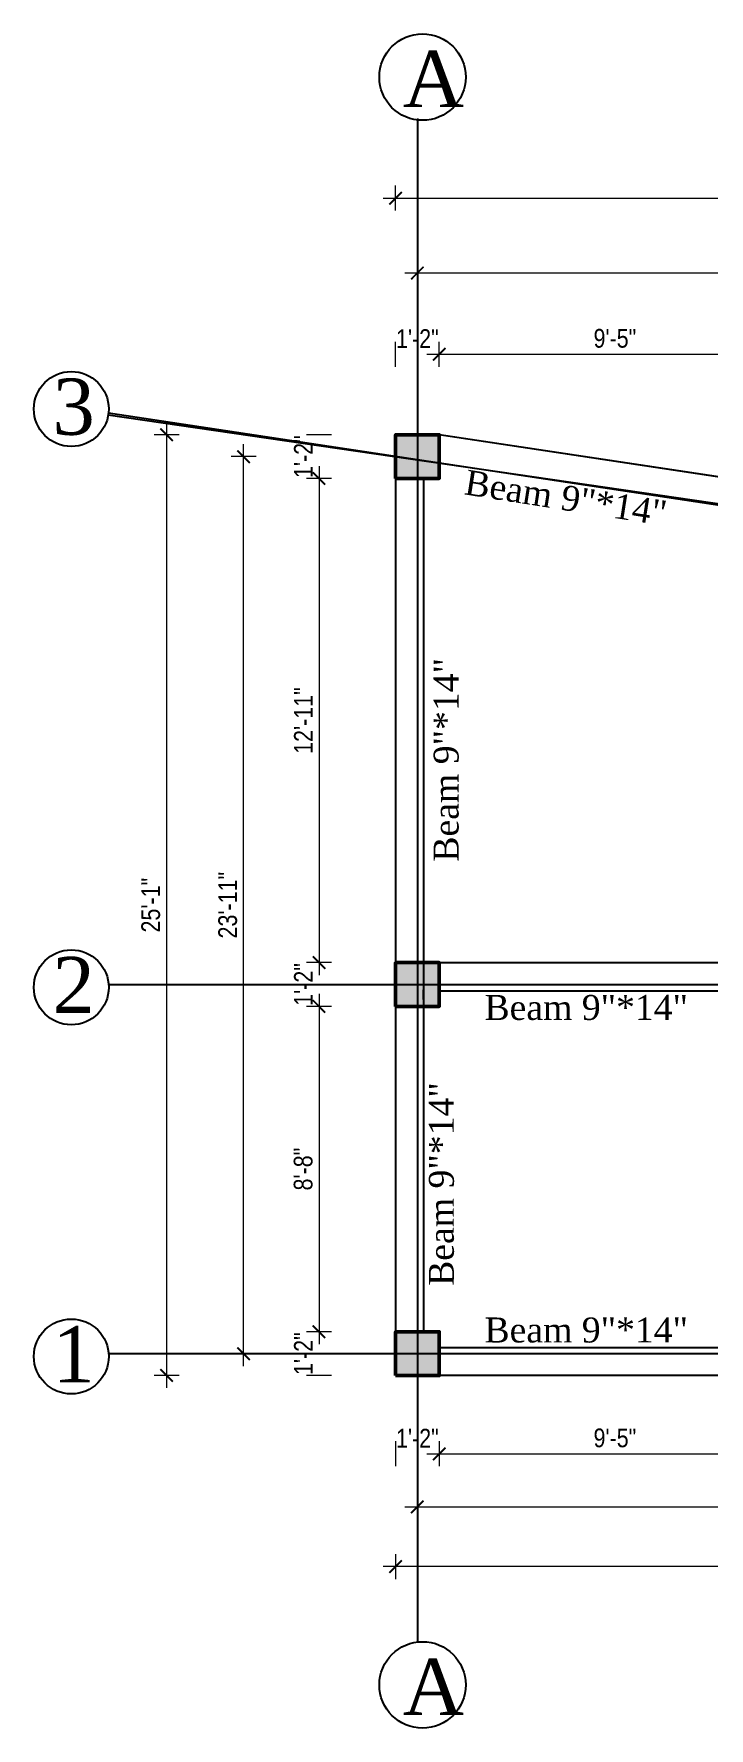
# Model space of a CAD drawing. Header units: inches. Extents: x -10117506 to -5032697, y -6529230 to -3254494.
# Drawn here: x -5042186 to -5041969, y -3261096 to -3260553 of the extents above; entities that cross this region are included whole.
import ezdxf

# ---------------------------------------------------------------- set-up
doc = ezdxf.new("R2010")
doc.units = ezdxf.units.IN
doc.header["$LTSCALE"] = 2
doc.header["$MEASUREMENT"] = 0
doc.header["$PDMODE"] = 34
doc.layers.get('0').update_dxf_attribs({"linetype": 'CONTINUOUS'})
doc.layers.get('DEFPOINTS').update_dxf_attribs({"color": 141, "linetype": 'CONTINUOUS'})
for name, color, linetype, lineweight in [('C-COLUMN', 1, 'CONTINUOUS', 50), ('DIM 1-100', 4, 'CONTINUOUS', 13), ('Toilet', 7, 'CONTINUOUS', 25)]:
    doc.layers.add(name, color=color, linetype=linetype, lineweight=lineweight)
doc.layers.add('WAll', color=20, linetype='CONTINUOUS')
doc.styles.add('ordinary', font='times.ttf')
doc.styles.get("Standard").update_dxf_attribs({"font": 'ARIALN.TTF'})
doc.dimstyles.new('1 by 96', dxfattribs={"dimtxt": 6, "dimasz": 4, "dimexe": 4, "dimexo": 4, "dimgap": 2, "dimtad": 1, "dimdec": 0, "dimzin": 0, "dimdsep": 46, "dimlunit": 4, "dimtxsty": 'Standard', "dimblk": 'ARCHTICK', "dimcen": 0, "dimdle": 4, "dimadec": 0, "dimazin": 0, "dimtfac": 1, "dimtdec": 0, "dimtix": 1, "dimtofl": 0, "dimtmove": 1, "dimatfit": 3, "dimldrblk": 'ARCHTICK', "dimfxl": 4, "dimfxlon": 1, "dimtolj": 1, "dimtzin": 0, "dimlwd": -1, "dimlwe": -1, "dimarcsym": 0})

# ---------------------------------------------------------------- blocks, each defined once
blk = doc.blocks.new('*D512')
at = {"layer": 'DEFPOINTS', "color": 0, "transparency": 16777216}
for p in [(-5042081.08, -3260681.39), (-5042094.26, -3260695.39), (-5042081.08, -3260695.39)]:
    blk.add_point(p, dxfattribs=at)
at = {"layer": 'DIM 1-100', "color": 0, "transparency": 16777216}
for p, q in [((-5042090.26, -3260681.39), (-5042098.26, -3260681.39)), ((-5042090.26, -3260695.39), (-5042098.26, -3260695.39))]:
    blk.add_line(p, q, dxfattribs=at)
at = {"layer": 'DIM 1-100', "color": 0, "transparency": 16777216, "insert": (-5042099.27, -3260688.39), "char_height": 6, "attachment_point": 5, "rotation": 90}
blk.add_mtext('\\A1;1\'-2"', dxfattribs=at)
blk = doc.blocks.new('_ArchTick')
at = {"color": 0, "linetype": 'ByBlock', "const_width": 0.15}
blk.add_lwpolyline([(-0.5, -0.5), (0.5, 0.5)], dxfattribs=at)
blk = doc.blocks.new('*D513')
at = {"layer": 'DEFPOINTS', "color": 0, "transparency": 16777216}
for p in [(-5042081.08, -3260695.39), (-5042094.26, -3260850.45), (-5042081.08, -3260850.45)]:
    blk.add_point(p, dxfattribs=at)
at = {"layer": 'DIM 1-100', "color": 0, "transparency": 16777216}
for p, q in [((-5042094.26, -3260691.39), (-5042094.26, -3260854.45)), ((-5042090.26, -3260695.39), (-5042098.26, -3260695.39)), ((-5042090.26, -3260850.45), (-5042098.26, -3260850.45))]:
    blk.add_line(p, q, dxfattribs=at)
at = {"layer": 'DIM 1-100', "color": 0, "transparency": 16777216, "xscale": 4, "yscale": 4, "zscale": 4}
for p, rotation in [((-5042094.26, -3260695.39), 90), ((-5042094.26, -3260850.45), 270)]:
    blk.add_blockref('_ArchTick', p, dxfattribs=dict(at, rotation=rotation))
at = {"layer": 'DIM 1-100', "color": 0, "transparency": 16777216, "insert": (-5042099.27, -3260772.92), "char_height": 6, "attachment_point": 5, "rotation": 90}
blk.add_mtext('\\A1;12\'-11"', dxfattribs=at)
blk = doc.blocks.new('*D514')
at = {"layer": 'DEFPOINTS', "color": 0, "transparency": 16777216}
for p in [(-5042081.08, -3260850.45), (-5042094.26, -3260864.45), (-5042081.08, -3260864.45)]:
    blk.add_point(p, dxfattribs=at)
at = {"layer": 'DIM 1-100', "color": 0, "transparency": 16777216}
for p, q in [((-5042090.26, -3260850.45), (-5042098.26, -3260850.45)), ((-5042090.26, -3260864.45), (-5042098.26, -3260864.45))]:
    blk.add_line(p, q, dxfattribs=at)
at = {"layer": 'DIM 1-100', "color": 0, "transparency": 16777216, "insert": (-5042099.27, -3260857.45), "char_height": 6, "attachment_point": 5, "rotation": 90}
blk.add_mtext('\\A1;1\'-2"', dxfattribs=at)
blk = doc.blocks.new('*D515')
at = {"layer": 'DEFPOINTS', "color": 0, "transparency": 16777216}
for p in [(-5042081.08, -3260864.45), (-5042094.26, -3260968.68), (-5042081.08, -3260968.68)]:
    blk.add_point(p, dxfattribs=at)
at = {"layer": 'DIM 1-100', "color": 0, "transparency": 16777216}
for p, q in [((-5042090.26, -3260864.45), (-5042098.26, -3260864.45)), ((-5042094.26, -3260860.45), (-5042094.26, -3260972.68)), ((-5042090.26, -3260968.68), (-5042098.26, -3260968.68))]:
    blk.add_line(p, q, dxfattribs=at)
at = {"layer": 'DIM 1-100', "color": 0, "transparency": 16777216, "xscale": 4, "yscale": 4, "zscale": 4}
for p, rotation in [((-5042094.26, -3260864.45), 90), ((-5042094.26, -3260968.68), 270)]:
    blk.add_blockref('_ArchTick', p, dxfattribs=dict(at, rotation=rotation))
at = {"layer": 'DIM 1-100', "color": 0, "transparency": 16777216, "insert": (-5042099.32, -3260916.57), "char_height": 6, "attachment_point": 5, "rotation": 90}
blk.add_mtext('\\A1;8\'-8"', dxfattribs=at)
blk = doc.blocks.new('*D516')
at = {"layer": 'DEFPOINTS', "color": 0, "transparency": 16777216}
for p in [(-5042081.08, -3260968.68), (-5042094.26, -3260982.68), (-5042081.08, -3260982.68)]:
    blk.add_point(p, dxfattribs=at)
at = {"layer": 'DIM 1-100', "color": 0, "transparency": 16777216}
for p, q in [((-5042090.26, -3260968.68), (-5042098.26, -3260968.68)), ((-5042090.26, -3260982.68), (-5042098.26, -3260982.68))]:
    blk.add_line(p, q, dxfattribs=at)
at = {"layer": 'DIM 1-100', "color": 0, "transparency": 16777216, "insert": (-5042099.27, -3260975.68), "char_height": 6, "attachment_point": 5, "rotation": 90}
blk.add_mtext('\\A1;1\'-2"', dxfattribs=at)
blk = doc.blocks.new('*D517')
at = {"layer": 'DEFPOINTS', "color": 0, "transparency": 16777216}
for p in [(-5042118.44, -3260688.39), (-5042088.07, -3260688.39), (-5042088.07, -3260975.68)]:
    blk.add_point(p, dxfattribs=at)
at = {"layer": 'DIM 1-100', "color": 0, "transparency": 16777216}
for p, q in [((-5042118.44, -3260979.68), (-5042118.44, -3260684.39)), ((-5042114.44, -3260688.39), (-5042122.44, -3260688.39)), ((-5042114.44, -3260975.68), (-5042122.44, -3260975.68))]:
    blk.add_line(p, q, dxfattribs=at)
at = {"layer": 'DIM 1-100', "color": 0, "transparency": 16777216, "xscale": 4, "yscale": 4, "zscale": 4}
for p, rotation in [((-5042118.44, -3260688.39), 90), ((-5042118.44, -3260975.68), 270)]:
    blk.add_blockref('_ArchTick', p, dxfattribs=dict(at, rotation=rotation))
at = {"layer": 'DIM 1-100', "color": 0, "transparency": 16777216, "insert": (-5042123.51, -3260832.04), "char_height": 6, "attachment_point": 5, "rotation": 90}
blk.add_mtext('\\A1;23\'-11"', dxfattribs=at)
blk = doc.blocks.new('*D518')
at = {"layer": 'DEFPOINTS', "color": 0, "transparency": 16777216}
for p in [(-5042096.81, -3260681.39), (-5042143.12, -3260982.68), (-5042096.81, -3260982.68)]:
    blk.add_point(p, dxfattribs=at)
at = {"layer": 'DIM 1-100', "color": 0, "transparency": 16777216}
for p, q in [((-5042143.12, -3260677.39), (-5042143.12, -3260986.68)), ((-5042139.12, -3260681.39), (-5042147.12, -3260681.39)), ((-5042139.12, -3260982.68), (-5042147.12, -3260982.68))]:
    blk.add_line(p, q, dxfattribs=at)
at = {"layer": 'DIM 1-100', "color": 0, "transparency": 16777216, "xscale": 4, "yscale": 4, "zscale": 4}
for p, rotation in [((-5042143.12, -3260681.39), 90), ((-5042143.12, -3260982.68), 270)]:
    blk.add_blockref('_ArchTick', p, dxfattribs=dict(at, rotation=rotation))
at = {"layer": 'DIM 1-100', "color": 0, "transparency": 16777216, "insert": (-5042148.19, -3260832.04), "char_height": 6, "attachment_point": 5, "rotation": 90}
blk.add_mtext('\\A1;25\'-1"', dxfattribs=at)
blk = doc.blocks.new('*D626')
at = {"layer": 'DEFPOINTS', "color": 0, "transparency": 16777216}
for p in [(-5042069.72, -3260982.68), (-5042055.72, -3260982.68), (-5042055.72, -3261007.76)]:
    blk.add_point(p, dxfattribs=at)
at = {"layer": 'DIM 1-100', "color": 0, "transparency": 16777216}
for p, q in [((-5042069.72, -3261003.76), (-5042069.72, -3261011.76)), ((-5042055.72, -3261003.76), (-5042055.72, -3261011.76))]:
    blk.add_line(p, q, dxfattribs=at)
at = {"layer": 'DIM 1-100', "color": 0, "transparency": 16777216, "insert": (-5042062.72, -3261002.75), "char_height": 6, "attachment_point": 5}
blk.add_mtext('\\A1;1\'-2"', dxfattribs=at)
blk = doc.blocks.new('*D627')
at = {"layer": 'DEFPOINTS', "color": 0, "transparency": 16777216}
for p in [(-5042055.72, -3260982.68), (-5041943.07, -3260982.68), (-5041943.07, -3261007.76)]:
    blk.add_point(p, dxfattribs=at)
at = {"layer": 'DIM 1-100', "color": 0, "transparency": 16777216}
for p, q in [((-5042055.72, -3261003.76), (-5042055.72, -3261011.76)), ((-5041943.07, -3261003.76), (-5041943.07, -3261011.76)), ((-5042059.72, -3261007.76), (-5041939.07, -3261007.76))]:
    blk.add_line(p, q, dxfattribs=at)
at = {"layer": 'DIM 1-100', "color": 0, "transparency": 16777216, "xscale": 4, "yscale": 4, "zscale": 4, "rotation": 180}
blk.add_blockref('_ArchTick', (-5042055.72, -3261007.76), dxfattribs=at)
at = {"layer": 'DIM 1-100', "color": 0, "transparency": 16777216, "xscale": 4, "yscale": 4, "zscale": 4}
blk.add_blockref('_ArchTick', (-5041943.07, -3261007.76), dxfattribs=at)
at = {"layer": 'DIM 1-100', "color": 0, "transparency": 16777216, "insert": (-5041999.4, -3261002.7), "char_height": 6, "attachment_point": 5}
blk.add_mtext('\\A1;9\'-5"', dxfattribs=at)
blk = doc.blocks.new('*D633')
at = {"layer": 'DEFPOINTS', "color": 0, "transparency": 16777216}
for p in [(-5042062.72, -3260982.68), (-5041684.61, -3260982.68), (-5041684.61, -3261024.77)]:
    blk.add_point(p, dxfattribs=at)
at = {"layer": 'DIM 1-100', "color": 0, "transparency": 16777216}
for p, q in [((-5042062.72, -3261020.77), (-5042062.72, -3261028.77)), ((-5041684.61, -3261020.77), (-5041684.61, -3261028.77)), ((-5042066.72, -3261024.77), (-5041680.61, -3261024.77))]:
    blk.add_line(p, q, dxfattribs=at)
at = {"layer": 'DIM 1-100', "color": 0, "transparency": 16777216, "xscale": 4, "yscale": 4, "zscale": 4, "rotation": 180}
blk.add_blockref('_ArchTick', (-5042062.72, -3261024.77), dxfattribs=at)
at = {"layer": 'DIM 1-100', "color": 0, "transparency": 16777216, "xscale": 4, "yscale": 4, "zscale": 4}
blk.add_blockref('_ArchTick', (-5041684.61, -3261024.77), dxfattribs=at)
at = {"layer": 'DIM 1-100', "color": 0, "transparency": 16777216, "insert": (-5041873.67, -3261019.71), "char_height": 6, "attachment_point": 5}
blk.add_mtext('\\A1;31\'-6"', dxfattribs=at)
blk = doc.blocks.new('*D634')
at = {"layer": 'DEFPOINTS', "color": 0, "transparency": 16777216}
for p in [(-5042069.72, -3260982.68), (-5041677.61, -3260982.68), (-5042069.72, -3261043.88)]:
    blk.add_point(p, dxfattribs=at)
at = {"layer": 'DIM 1-100', "color": 0, "transparency": 16777216}
for p, q in [((-5041673.61, -3261043.88), (-5042073.72, -3261043.88)), ((-5042069.72, -3261039.88), (-5042069.72, -3261047.88)), ((-5041677.61, -3261039.88), (-5041677.61, -3261047.88))]:
    blk.add_line(p, q, dxfattribs=at)
at = {"layer": 'DIM 1-100', "color": 0, "transparency": 16777216, "xscale": 4, "yscale": 4, "zscale": 4, "rotation": 180}
blk.add_blockref('_ArchTick', (-5042069.72, -3261043.88), dxfattribs=at)
at = {"layer": 'DIM 1-100', "color": 0, "transparency": 16777216, "xscale": 4, "yscale": 4, "zscale": 4}
blk.add_blockref('_ArchTick', (-5041677.61, -3261043.88), dxfattribs=at)
at = {"layer": 'DIM 1-100', "color": 0, "transparency": 16777216, "insert": (-5041873.67, -3261038.82), "char_height": 6, "attachment_point": 5}
blk.add_mtext('\\A1;32\'-8"', dxfattribs=at)
blk = doc.blocks.new('*D643')
at = {"layer": 'DEFPOINTS', "color": 0, "transparency": 16777216}
for p in [(-5042055.72, -3260655.6), (-5042069.72, -3260681.39), (-5042055.72, -3260681.39)]:
    blk.add_point(p, dxfattribs=at)
at = {"layer": 'DIM 1-100', "color": 0, "transparency": 16777216}
for p, q in [((-5042069.72, -3260659.6), (-5042069.72, -3260651.6)), ((-5042055.72, -3260659.6), (-5042055.72, -3260651.6))]:
    blk.add_line(p, q, dxfattribs=at)
at = {"layer": 'DIM 1-100', "color": 0, "transparency": 16777216, "insert": (-5042062.72, -3260650.58), "char_height": 6, "attachment_point": 5}
blk.add_mtext('\\A1;1\'-2"', dxfattribs=at)
blk = doc.blocks.new('*D644')
at = {"layer": 'DEFPOINTS', "color": 0, "transparency": 16777216}
for p in [(-5041943.07, -3260655.6), (-5042055.72, -3260681.39), (-5041943.07, -3260700.51)]:
    blk.add_point(p, dxfattribs=at)
at = {"layer": 'DIM 1-100', "color": 0, "transparency": 16777216}
for p, q in [((-5042055.72, -3260659.6), (-5042055.72, -3260651.6)), ((-5041943.07, -3260659.6), (-5041943.07, -3260651.6)), ((-5042059.72, -3260655.6), (-5041939.07, -3260655.6))]:
    blk.add_line(p, q, dxfattribs=at)
at = {"layer": 'DIM 1-100', "color": 0, "transparency": 16777216, "xscale": 4, "yscale": 4, "zscale": 4, "rotation": 180}
blk.add_blockref('_ArchTick', (-5042055.72, -3260655.6), dxfattribs=at)
at = {"layer": 'DIM 1-100', "color": 0, "transparency": 16777216, "xscale": 4, "yscale": 4, "zscale": 4}
blk.add_blockref('_ArchTick', (-5041943.07, -3260655.6), dxfattribs=at)
at = {"layer": 'DIM 1-100', "color": 0, "transparency": 16777216, "insert": (-5041999.4, -3260650.53), "char_height": 6, "attachment_point": 5}
blk.add_mtext('\\A1;9\'-5"', dxfattribs=at)
blk = doc.blocks.new('*D600')
at = {"layer": 'DEFPOINTS', "color": 0, "transparency": 16777216}
for p in [(-5041675.51, -3260629.56), (-5042062.72, -3260681.39), (-5041675.51, -3260739.86)]:
    blk.add_point(p, dxfattribs=at)
at = {"layer": 'DIM 1-100', "color": 0, "transparency": 16777216}
for p, q in [((-5042062.72, -3260633.56), (-5042062.72, -3260625.56)), ((-5041675.51, -3260633.56), (-5041675.51, -3260625.56)), ((-5042066.72, -3260629.56), (-5041671.51, -3260629.56))]:
    blk.add_line(p, q, dxfattribs=at)
at = {"layer": 'DIM 1-100', "color": 0, "transparency": 16777216, "xscale": 4, "yscale": 4, "zscale": 4, "rotation": 180}
blk.add_blockref('_ArchTick', (-5042062.72, -3260629.56), dxfattribs=at)
at = {"layer": 'DIM 1-100', "color": 0, "transparency": 16777216, "xscale": 4, "yscale": 4, "zscale": 4}
blk.add_blockref('_ArchTick', (-5041675.51, -3260629.56), dxfattribs=at)
at = {"layer": 'DIM 1-100', "color": 0, "transparency": 16777216, "insert": (-5041869.12, -3260624.5), "char_height": 6, "attachment_point": 5}
blk.add_mtext('\\A1;32\'-3"', dxfattribs=at)
blk = doc.blocks.new('*D601')
at = {"layer": 'DEFPOINTS', "color": 0, "transparency": 16777216}
for p in [(-5041668.51, -3260605.6), (-5042069.72, -3260681.39), (-5041668.51, -3260739.86)]:
    blk.add_point(p, dxfattribs=at)
at = {"layer": 'DIM 1-100', "color": 0, "transparency": 16777216}
for p, q in [((-5042069.72, -3260609.6), (-5042069.72, -3260601.6)), ((-5041668.51, -3260609.6), (-5041668.51, -3260601.6)), ((-5042073.72, -3260605.6), (-5041664.51, -3260605.6))]:
    blk.add_line(p, q, dxfattribs=at)
at = {"layer": 'DIM 1-100', "color": 0, "transparency": 16777216, "xscale": 4, "yscale": 4, "zscale": 4, "rotation": 180}
blk.add_blockref('_ArchTick', (-5042069.72, -3260605.6), dxfattribs=at)
at = {"layer": 'DIM 1-100', "color": 0, "transparency": 16777216, "xscale": 4, "yscale": 4, "zscale": 4}
blk.add_blockref('_ArchTick', (-5041668.51, -3260605.6), dxfattribs=at)
at = {"layer": 'DIM 1-100', "color": 0, "transparency": 16777216, "insert": (-5041869.12, -3260600.54), "char_height": 6, "attachment_point": 5}
blk.add_mtext('\\A1;33\'-5"', dxfattribs=at)

msp = doc.modelspace()

# ---------------------------------------------------------------- hatches: boundary and pattern name
at = {"layer": 'C-COLUMN'}
h = msp.add_hatch(color=256, dxfattribs=at)
h.dxf.hatch_style = 1
h.paths.add_polyline_path([(-5042055.72, -3260681.39), (-5042069.72, -3260681.39), (-5042069.72, -3260695.39), (-5042055.72, -3260695.39)])
h = msp.add_hatch(color=256, dxfattribs=at)
h.dxf.hatch_style = 1
h.paths.add_polyline_path([(-5042055.72, -3260850.45), (-5042069.72, -3260850.45), (-5042069.72, -3260864.45), (-5042055.72, -3260864.45)])
h = msp.add_hatch(color=256, dxfattribs=at)
h.dxf.hatch_style = 1
h.paths.add_polyline_path([(-5042055.72, -3260968.68), (-5042069.72, -3260968.68), (-5042069.72, -3260982.68), (-5042055.72, -3260982.68)])

# ---------------------------------------------------------------- linework, layer by layer
msp.add_line((-5042062.72, -3260580.13), (-5042062.72, -3261067.77))
for points in [[(-5042069.72, -3260695.39), (-5042055.72, -3260695.39), (-5042055.72, -3260681.39), (-5042069.72, -3260681.39)], [(-5042069.72, -3260864.45), (-5042055.72, -3260864.45), (-5042055.72, -3260850.45), (-5042069.72, -3260850.45)], [(-5042069.72, -3260982.68), (-5042055.72, -3260982.68), (-5042055.72, -3260968.68), (-5042069.72, -3260968.68)]]:
    msp.add_lwpolyline(points, close=True, dxfattribs=at)
at = {"layer": 'Toilet'}
for p, q in [((-5042161.83, -3260674.96), (-5041555.26, -3260763.36)), ((-5042161.72, -3260857.45), (-5041555.1, -3260857.45)), ((-5042161.72, -3260975.68), (-5041555.1, -3260975.68))]:
    msp.add_line(p, q, dxfattribs=at)
for centre, radius in [((-5042061.08, -3260566.84), 13.84), ((-5042173.68, -3260673.13), 12), ((-5042173.68, -3260858.36), 12), ((-5042173.68, -3260976.59), 12), ((-5042061.08, -3261081.77), 13.84)]:
    msp.add_circle(centre, radius, dxfattribs=at)
at = {"layer": 'WAll'}
for p, q in [((-5041811.57, -3260718.25), (-5042055.72, -3260681.39)), ((-5041811.57, -3260718.25), (-5042055.72, -3260681.39)), ((-5042069.72, -3260695.39), (-5042069.72, -3260968.68)), ((-5042060.72, -3260695.39), (-5042060.72, -3260968.68)), ((-5042055.72, -3260850.45), (-5041686.95, -3260850.45)), ((-5042060.72, -3260862.21), (-5042060.72, -3260859.21)), ((-5042055.72, -3260859.45), (-5041686.95, -3260859.45))]:
    msp.add_line(p, q, dxfattribs=at)
for points in [[(-5041818.57, -3260726.29), (-5042161.76, -3260674.48)], [(-5041818.57, -3260726.29), (-5042161.76, -3260674.48)], [(-5041811.57, -3260718.25), (-5042055.72, -3260681.39)], [(-5042055.72, -3260973.68), (-5041943.07, -3260973.68)], [(-5041943.07, -3260982.68), (-5042055.72, -3260982.68)]]:
    msp.add_lwpolyline(points, dxfattribs=at)

# ---------------------------------------------------------------- texts
at = {"layer": 'Toilet', "char_height": 18, "width": 45.2776, "attachment_point": 1, "style": 'ordinary'}
for s, insert in [('A', (-5042067.4, -3260558.44)), ('3', (-5042179.72, -3260663.37)), ('2', (-5042179.72, -3260848.6)), ('1', (-5042179.72, -3260966.83)), ('A', (-5042067.4, -3261073.37))]:
    msp.add_mtext(s, dxfattribs=dict(at, insert=insert))
at = {"layer": 'Toilet', "char_height": 8, "attachment_point": 9, "style": 'ordinary'}
for insert, rotation in [((-5041983.55, -3260710.68), 351.0659), ((-5042049.4, -3260752.88), 90), ((-5042050.92, -3260888.75), 90)]:
    msp.add_mtext('Beam 9"*14"', dxfattribs=dict(at, insert=insert, rotation=rotation))
for insert in [(-5041975.97, -3260868.92), (-5041975.97, -3260972.22)]:
    msp.add_mtext('Beam 9"*14"', dxfattribs=dict(at, insert=insert))

# ---------------------------------------------------------------- dimensions: what is measured, and where the dimension line sits
at = {"layer": 'DIM 1-100'}
for base, p1, p2, picture, middle in [((-5041668.51, -3260605.6), (-5042069.72, -3260681.39), (-5041668.51, -3260739.86), '*D601', (-5041869.12, -3260600.54)), ((-5041675.51, -3260629.56), (-5042062.72, -3260681.39), (-5041675.51, -3260739.86), '*D600', (-5041869.12, -3260624.5)), ((-5042055.72, -3260655.6), (-5042069.72, -3260681.39), (-5042055.72, -3260681.39), '*D643', (-5042062.72, -3260650.58)), ((-5041943.07, -3260655.6), (-5042055.72, -3260681.39), (-5041943.07, -3260700.51), '*D644', (-5041999.4, -3260650.53)), ((-5042069.72, -3261043.88), (-5041677.61, -3260982.68), (-5042069.72, -3260982.68), '*D634', (-5041873.67, -3261038.82)), ((-5042055.72, -3261007.76), (-5042069.72, -3260982.68), (-5042055.72, -3260982.68), '*D626', (-5042062.72, -3261002.75)), ((-5041684.61, -3261024.77), (-5042062.72, -3260982.68), (-5041684.61, -3260982.68), '*D633', (-5041873.67, -3261019.71)), ((-5041943.07, -3261007.76), (-5042055.72, -3260982.68), (-5041943.07, -3260982.68), '*D627', (-5041999.4, -3261002.7))]:
    dim = msp.add_linear_dim(base=base, p1=p1, p2=p2, dimstyle='1 by 96', dxfattribs=at)
    dim.commit()
    dim.dimension.update_dxf_attribs({"geometry": picture, "text_midpoint": middle})
for base, p1, p2, picture, middle in [((-5042143.12, -3260982.68), (-5042096.81, -3260681.39), (-5042096.81, -3260982.68), '*D518', (-5042148.19, -3260832.04)), ((-5042094.26, -3260695.39), (-5042081.08, -3260681.39), (-5042081.08, -3260695.39), '*D512', (-5042099.27, -3260688.39)), ((-5042118.44, -3260688.39), (-5042088.07, -3260975.68), (-5042088.07, -3260688.39), '*D517', (-5042123.51, -3260832.04)), ((-5042094.26, -3260850.45), (-5042081.08, -3260695.39), (-5042081.08, -3260850.45), '*D513', (-5042099.27, -3260772.92)), ((-5042094.26, -3260864.45), (-5042081.08, -3260850.45), (-5042081.08, -3260864.45), '*D514', (-5042099.27, -3260857.45)), ((-5042094.26, -3260968.68), (-5042081.08, -3260864.45), (-5042081.08, -3260968.68), '*D515', (-5042099.32, -3260916.57)), ((-5042094.26, -3260982.68), (-5042081.08, -3260968.68), (-5042081.08, -3260982.68), '*D516', (-5042099.27, -3260975.68))]:
    dim = msp.add_linear_dim(base=base, p1=p1, p2=p2, angle=90, dimstyle='1 by 96', dxfattribs=at)
    dim.commit()
    dim.dimension.update_dxf_attribs({"geometry": picture, "text_midpoint": middle})

doc.saveas('drawing.dxf')
